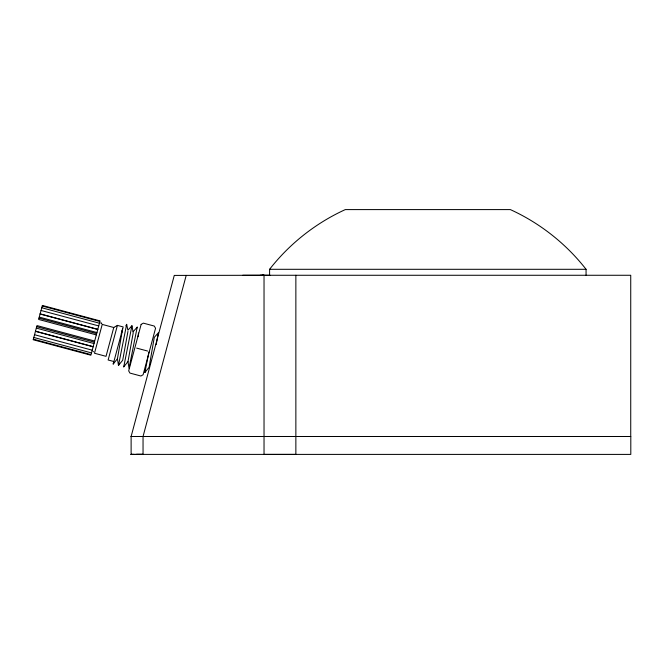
<?xml version="1.0" encoding="UTF-8"?>
<svg xmlns="http://www.w3.org/2000/svg" width="664" height="664" viewBox="0 0 664 664"><rect width="100%" height="100%" fill="white"/><g stroke="black" fill="none" stroke-linecap="round" stroke-linejoin="round"><path stroke-width="1" d="M133.779 454.4L131.123 454.408L131.123 436.497L174.267 275.419L269.974 275.269M131.821 436.505L131.098 436.497L630.8 436.497L630.8 454.408L136.352 454.4L143.042 454.408L143.042 436.497L186.202 275.402M242.733 275.269L264.031 275.278L264.031 454.408L295.862 454.408L295.862 275.269M131.19 327.211L131.937 325.758L133.215 332.838L127.978 361.631L123.753 366.843L131.937 325.758L127.911 330.224L126.658 324.347L125.911 325.792M126.658 324.347L118.474 365.424L122.699 360.22L127.945 331.427M133.19 331.635L137.216 327.169L129.032 368.254L127.978 361.631M156.181 344.608L158.331 332.83L154.305 337.295L149.093 367.292L144.868 372.496L148.96 351.953M138.104 336.698L138.469 333.046M113.76 327.501L106.032 356.336L94.495 353.248L102.223 324.406L113.76 327.501L117.412 325.385L123.18 326.937L114.067 360.95M117.412 325.385L108.141 359.996L113.909 361.54M121.288 333.834L122.632 328.804L117.42 358.809L113.195 364.013L113.536 362.743M113.195 364.013L113.942 362.561M136.469 328.622L137.216 327.169M119.221 363.98L118.474 365.424L117.42 358.809M123.753 366.843L124.5 365.391M144.868 372.496L145.607 371.051M269.592 275.444L269.592 269.302C289.562 243.705 315.765 223.054 345.305 209.592L510.35 209.592C539.89 223.054 566.093 243.705 586.063 269.302L586.063 275.444M143.042 454.408L131.123 454.408L131.995 454.408M131.123 454.408L143.017 454.392M269.592 269.302L586.063 269.302M264.031 436.497L295.862 436.497M131.098 436.497L140.967 436.497M260.18 275.269L630.734 275.269L630.734 436.497M93.076 351.613L93.657 351.754M100.073 320.903L42.396 305.448L38.645 319.442L96.321 334.897M42.239 306.029L99.915 321.484L91.034 354.626L33.358 339.171M41.774 307.747L99.459 323.202M41.044 310.47L98.728 325.924M40.139 313.856L97.815 329.311M40.097 314.022L97.774 329.477M39.267 317.101L96.944 332.556M38.985 318.164L96.662 333.618M136.643 348.11L147.599 351.04M94.678 341.039L36.993 325.584L33.2 339.752L90.877 355.207M36.703 326.696L94.379 342.151M36.321 328.099L93.998 343.554M35.499 331.178L93.176 346.633M35.449 331.344L93.134 346.799M34.545 334.731L92.221 350.185M33.814 337.461L91.491 352.916M100.787 322.837L101.218 323.551M101.36 323.019L101.783 323.741M141.142 324.397L128.683 370.885L129.945 373.085L140.909 376.015L143.1 374.753L155.559 328.265L154.289 326.065L143.333 323.136L141.142 324.397M264.031 275.278L261.948 275.278L264.031 275.294"/></g></svg>
